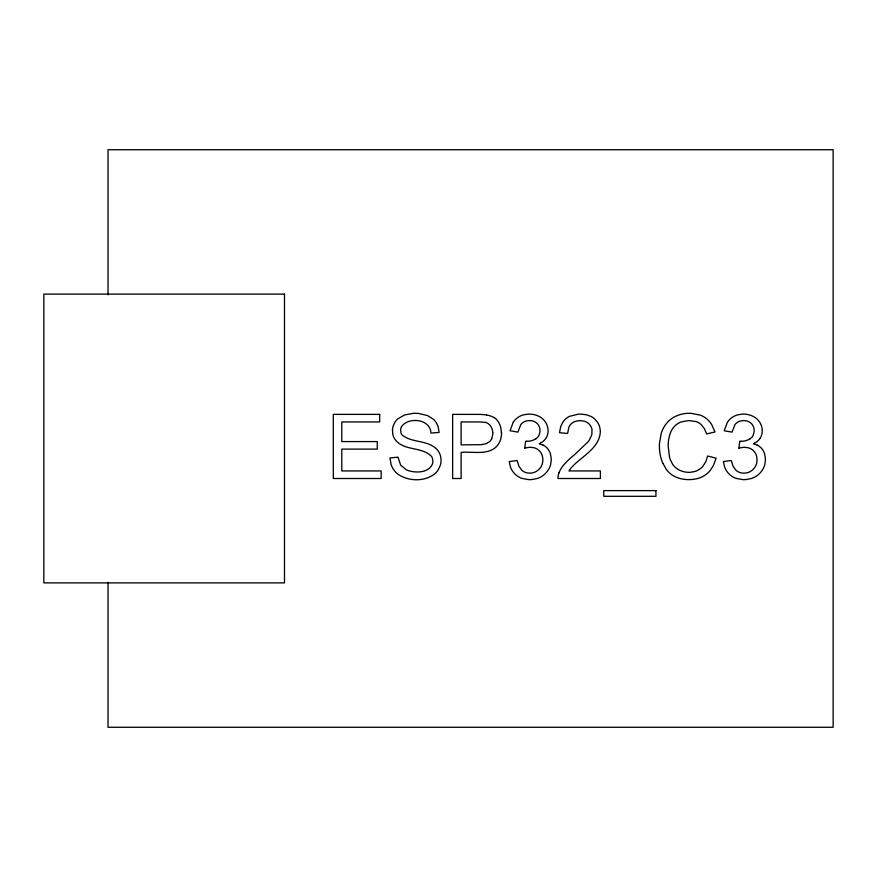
<?xml version="1.0" encoding="UTF-8"?>
<svg xmlns="http://www.w3.org/2000/svg" width="877" height="877" viewBox="0 0 877 877"><rect width="100%" height="100%" fill="white"/><g stroke="black" fill="none" stroke-linecap="round" stroke-linejoin="round"><path stroke-width="1.32" d="M524.764 448.147L525.641 441.23L526.419 441.306A7.926 7.926 0 0 0 526.902 441.317M738.927 448.147L739.804 441.23L740.594 441.306A7.926 7.926 0 0 0 741.065 441.317M491.734 438.643L492.775 434.532A16.52 16.52 0 0 0 492.819 432.69L492.797 432.197M513.264 422.232L510.019 430.739L517.89 432.131L520.763 424.654A10.206 10.206 0 0 1 521.826 423.47A10.403 10.403 0 0 1 526.759 420.861L528.919 420.598A14.339 14.339 0 0 1 530.618 420.631L532.723 420.982A9.811 9.811 0 0 1 537.064 423.427A10.316 10.316 0 0 1 537.744 424.161A9.406 9.406 0 0 1 539.804 428.535L539.969 430.07A13.506 13.506 0 0 1 539.925 431.922L538.982 435.365A8.178 8.178 0 0 1 537.327 437.612L535.957 438.697M750.12 438.697L751.49 437.612A8.178 8.178 0 0 0 753.146 435.365L754.088 431.922A13.506 13.506 0 0 0 754.132 430.07L753.968 428.535A9.406 9.406 0 0 0 751.907 424.161A10.316 10.316 0 0 0 751.216 423.427A9.811 9.811 0 0 0 746.886 420.982L744.781 420.631A14.339 14.339 0 0 0 743.082 420.598L740.933 420.872A10.403 10.403 0 0 0 735.989 423.47A10.206 10.206 0 0 0 734.926 424.654L732.054 432.131L724.183 430.739L727.428 422.232A17.715 17.715 0 0 1 737.294 414.942L741.613 414.185A25.181 25.181 0 0 1 743.477 414.108C749.835 414.065 756.544 416.915 759.899 422.517A16.016 16.016 0 0 1 762.277 430.782A13.769 13.769 0 0 1 760.03 438.357M540.298 443.247L539.234 443.773L543.148 445.154M754.461 443.247L753.409 443.773L757.311 445.154M486.571 414.985L483.052 414.569A79.281 79.281 0 0 0 478.371 414.393L452.631 414.372L452.631 478.502L461.116 478.502L461.116 452.433C472.462 451.129 489.026 455.996 497.588 445.308A19.053 19.053 0 0 0 500.844 438.708L501.491 434.926A24.37 24.37 0 0 0 501.567 432.328M485.441 422.517L481.879 422.056A71.169 71.169 0 0 0 478.228 421.947L461.116 421.947L461.116 444.869L481.506 444.672L486.11 443.663L489.377 441.8A9.68 9.68 0 0 0 491.734 438.643M662.793 463.144L666.356 469.425A24.699 24.699 0 0 0 672.67 475.389C680.388 480.048 690.221 480.662 698.783 478.228A24.534 24.534 0 0 0 707.344 473.405A24.172 24.172 0 0 0 710.403 470.193L713.494 465.303L716.092 458.167L707.607 456.018L705.842 461.532L703.19 465.917A16.586 16.586 0 0 1 700.909 468.219A17.31 17.31 0 0 1 694.661 471.552L690.594 472.275A23.427 23.427 0 0 1 688.116 472.319A21.103 21.103 0 0 1 677.943 469.327A16.849 16.849 0 0 1 672.692 464.339L670.532 460.195A30.816 30.816 0 0 1 669.491 457.016L668.153 445.911A38.5 38.5 0 0 1 670.16 433.6L670.708 432.142A18.801 18.801 0 0 1 677.121 424.073A17.759 17.759 0 0 1 681.21 421.936L688.577 420.554L696.042 421.552A14.975 14.975 0 0 1 700.175 423.734A13.802 13.802 0 0 1 701.194 424.6L704.308 428.535L706.643 433.929L714.996 431.955L711.422 424.073A23.493 23.493 0 0 0 700.515 415.183L690.868 413.297A32.548 32.548 0 0 0 674.073 417.068A26.124 26.124 0 0 0 664.766 425.805L663.725 427.559A31.813 31.813 0 0 0 661.214 433.391L659.46 443.499A50.263 50.263 0 0 0 659.416 447.106A44.003 44.003 0 0 0 662.738 463.166M108.024 294.804L108.024 149.737L833.15 149.737L833.15 727.263L108.024 727.263L108.024 582.196M757.333 445.11A14.361 14.361 0 0 1 764.601 453.869L765.336 458.046A23.109 23.109 0 0 1 765.369 460.6L764.788 464.558A18.264 18.264 0 0 1 762.497 469.897L760.699 472.297A22.385 22.385 0 0 1 758.484 474.512L757.684 475.17A20.335 20.335 0 0 1 751.348 478.524L746.075 479.544A28.382 28.382 0 0 1 742.742 479.62L736.055 478.382A18.801 18.801 0 0 1 730.464 475.224A20.127 20.127 0 0 1 728.447 473.306A18.746 18.746 0 0 1 724.654 467.156L723.393 461.576L731.275 460.524L733.106 466.279L735.891 470.171A11.248 11.248 0 0 0 741.569 472.944L743.247 473.109A15.172 15.172 0 0 0 745.187 473.065L746.491 472.878A12.442 12.442 0 0 0 751.71 470.587L752.225 470.171A14.416 14.416 0 0 0 753.672 468.789L754.11 468.285A12.651 12.651 0 0 0 756.665 463.111L756.972 461.127A16.181 16.181 0 0 0 757.026 459.066L756.533 455.941A11.62 11.62 0 0 0 754.33 451.699A12.574 12.574 0 0 0 753.047 450.361A11.73 11.73 0 0 0 748.311 447.763L744.485 447.27A23.865 23.865 0 0 0 738.949 448.213M760.063 438.39A14.964 14.964 0 0 1 754.439 443.203M750.153 438.741A16.499 16.499 0 0 1 741.065 441.306M558.923 473.032A14.032 14.032 0 0 0 558.002 478.502L600.394 478.502L600.394 470.938L568.943 470.938A26.113 26.113 0 0 1 572.275 466.685A23.558 23.558 0 0 1 572.845 466.082C582.734 455.777 599.44 447.906 600.307 431.912A20.105 20.105 0 0 0 600.219 430.059L599.78 427.428A16.257 16.257 0 0 0 597.281 421.947L594.924 419.228A17.112 17.112 0 0 0 591.186 416.531L586.691 414.832L581.451 414.13A33.008 33.008 0 0 0 578.086 414.185L569.502 416.356A17.321 17.321 0 0 0 565.084 419.469A16.477 16.477 0 0 0 562.804 422.243L560.765 426.474L559.493 432.657L567.583 433.49L568.954 426.967A10.875 10.875 0 0 1 571.037 424.04A11.138 11.138 0 0 1 575.016 421.486L578.754 420.686A17.825 17.825 0 0 1 580.804 420.642L584.455 421.245A11.127 11.127 0 0 1 588.873 423.843A12.026 12.026 0 0 1 589.651 424.676L590.002 425.104A10.305 10.305 0 0 1 592.008 429.489L591.854 434.586L589.399 439.969A26.694 26.694 0 0 1 588.05 441.855L574.413 454.79A110.436 110.436 0 0 0 567.825 460.568L564.569 463.977A29.961 29.961 0 0 0 558.835 472.999M543.17 445.11A14.361 14.361 0 0 1 550.438 453.869L551.173 458.046A23.109 23.109 0 0 1 551.205 460.6L550.624 464.558A18.264 18.264 0 0 1 548.333 469.897L546.535 472.297A22.385 22.385 0 0 1 544.321 474.512L543.521 475.17A20.335 20.335 0 0 1 537.184 478.524L531.911 479.544A28.382 28.382 0 0 1 528.568 479.62L521.892 478.382A18.801 18.801 0 0 1 516.301 475.224A20.127 20.127 0 0 1 514.273 473.306A18.746 18.746 0 0 1 510.491 467.156L509.23 461.576L517.101 460.524L518.943 466.279L521.716 470.171A11.248 11.248 0 0 0 527.406 472.944L529.083 473.109A15.172 15.172 0 0 0 531.023 473.065L532.328 472.878A12.442 12.442 0 0 0 537.546 470.587L538.061 470.171A14.416 14.416 0 0 0 539.508 468.789L539.936 468.285A12.651 12.651 0 0 0 542.501 463.111L542.808 461.127A16.181 16.181 0 0 0 542.852 459.066L542.37 455.941A11.62 11.62 0 0 0 540.155 451.699A12.574 12.574 0 0 0 538.873 450.361A11.73 11.73 0 0 0 534.148 447.763L530.311 447.27A23.865 23.865 0 0 0 524.775 448.213M540.276 443.203A14.964 14.964 0 0 0 545.9 438.39A13.769 13.769 0 0 0 548.081 430.782A16.016 16.016 0 0 0 545.724 422.517C542.381 416.915 535.661 414.065 529.313 414.108A25.181 25.181 0 0 0 527.45 414.185L523.13 414.942A17.715 17.715 0 0 0 513.253 422.221M535.99 438.741A16.499 16.499 0 0 1 526.902 441.306M494.266 417.474A17.88 17.88 0 0 1 501.249 432.317M486.56 415.073A19.765 19.765 0 0 1 494.124 417.649M485.529 422.254A10.546 10.546 0 0 1 492.655 432.197M392.479 429.752L392.753 434.148A14.251 14.251 0 0 0 395.965 440.649C405.152 451.008 422.166 446.667 431.517 456.402A8.079 8.079 0 0 1 432.613 458.934L432.832 461.828A8.956 8.956 0 0 1 432.153 464.635C428.097 472.692 416.992 472.966 409.351 470.916A21.399 21.399 0 0 1 406.04 469.59L400.636 465.095L397.994 457.202L389.991 457.904L390.956 463.999A20.96 20.96 0 0 0 392.721 468.132A21.278 21.278 0 0 0 394.387 470.664A19.831 19.831 0 0 0 397.489 473.887C408.309 481.605 425.246 482.076 435.551 473.152A17.792 17.792 0 0 0 438.105 470.039L440.309 465.358A16.904 16.904 0 0 0 440.988 461.664A18.45 18.45 0 0 0 440.868 457.893L440.375 455.536A15.194 15.194 0 0 0 438.993 452.28A14.997 14.997 0 0 0 436.856 449.375C427.636 439.684 411.784 443.203 402.017 434.882A6.983 6.983 0 0 1 400.964 432.81L400.668 429.412A7.794 7.794 0 0 1 401.502 426.693C408.441 416.52 430.475 418.899 430.98 433.052L439.114 432.438L438.215 427.099A18.768 18.768 0 0 0 436.658 423.47L435.968 422.341A16.959 16.959 0 0 0 433.413 419.294L427.581 415.577L418.472 413.429A40.375 40.375 0 0 0 413.407 413.319L404.582 414.953L397.621 418.998A15.556 15.556 0 0 0 395.198 421.881L393.51 425.137A15.95 15.95 0 0 0 392.479 429.752M284.488 294.113L43.85 294.113L43.85 582.887L284.488 582.887L284.488 294.113M379.664 414.372L333.304 414.372L333.304 478.502L381.155 478.502L381.155 470.938L341.789 470.938L341.789 449.112L377.263 449.112L377.263 441.58L341.789 441.58L341.789 421.947L379.664 421.947L379.664 414.372M655.941 490.616L603.76 490.616L603.76 496.305L655.941 496.305L655.941 490.616"/></g></svg>
